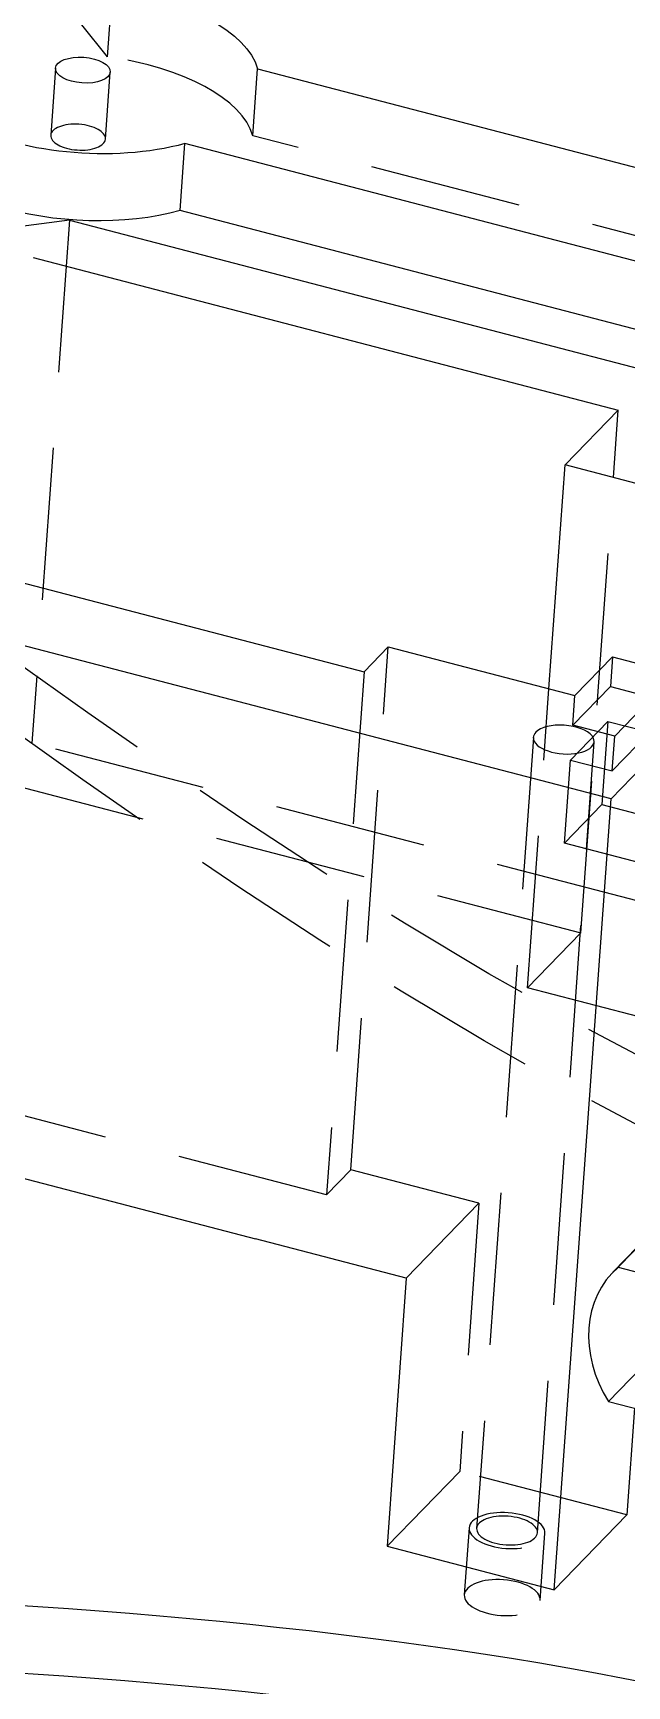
# Model space of a CAD drawing. Extents: x -2.35 to 6.32, y -6.04 to 0.39.
# Drawn here: x 0.352 to 1.327, y -4.381 to -1.667 of the extents above; entities that cross this region are included whole.
import ezdxf

# ---------------------------------------------------------------- set-up
doc = ezdxf.new("R2010")
doc.units = 0
doc.header["$MEASUREMENT"] = 0
doc.linetypes.add('HIDDEN', pattern=[0.375, 0.25, -0.125])
doc.layers.get('0').update_dxf_attribs({"color": 253, "linetype": 'CONTINUOUS'})
doc.layers.add('HIDDEN', color=250, linetype='HIDDEN')

msp = doc.modelspace()

# ---------------------------------------------------------------- linework, layer by layer
at = {"color": 38}
for p, q in [((0.7203, -1.7257), (2.6093, -2.2181)), ((0.5931, -1.9586), (0.601, -1.8485)), ((2.49, -2.3409), (0.601, -1.8485)), ((2.4821, -2.451), (0.5931, -1.9586))]:
    msp.add_line(p, q, dxfattribs=at)
at = {"color": 250}
for p, q in [((0.4113, -1.9743), (0.3194, -1.9862)), ((0.4113, -1.9743), (1.4182, -2.2368)), ((0.3517, -2.0357), (1.3128, -2.2862)), ((1.2253, -2.3763), (1.3128, -2.2862)), ((1.1989, -2.744), (1.2253, -2.3763)), ((1.532, -2.4562), (1.2253, -2.3763)), ((-0.0659, -2.4656), (0.8953, -2.7161)), ((1.3009, -2.9244), (-0.3742, -2.4878)), ((1.3009, -2.9244), (1.7105, -2.5028)), ((0.935, -2.6752), (0.8953, -2.7161)), ((0.935, -2.6752), (1.2417, -2.7551)), ((1.2417, -2.7551), (1.3033, -2.6916)), ((1.3033, -2.6916), (1.372, -2.7095)), ((1.2077, -4.2233), (1.3009, -2.9244)), ((-0.4084, -3.3535), (0.7169, -3.6469)), ((0.9647, -3.7114), (0.7169, -3.6469)), ((0.9647, -3.7114), (0.9331, -4.1518)), ((1.3396, -3.9252), (1.327, -4.1005)), ((1.2077, -4.2233), (1.327, -4.1005)), ((0.9331, -4.1518), (1.2077, -4.2233))]:
    msp.add_line(p, q, dxfattribs=at)
at = {"color": 98}
for p, q in [((1.4055, -3.5973), (1.304, -3.7018)), ((1.3125, -3.6938), (1.414, -3.5894)), ((1.3125, -3.6938), (1.5983, -3.7683)), ((1.2967, -3.914), (1.5825, -3.9885))]:
    msp.add_line(p, q, dxfattribs=at)
at = {"color": 38, "extrusion": (7.94333e-18, 1.10738e-16, -1)}
for centre, start_param, end_param in [((0.4335, -1.7279), 4.84676, 6.115706), ((0.4335, -1.7279), 0.91977, 3.759511), ((0.4256, -1.838), 0.91977, 3.141593)]:
    msp.add_ellipse(centre, major_axis=(0.2893, -0.0207), ratio=0.469627, start_param=start_param, end_param=end_param, dxfattribs=at)
at = {"color": 38}
msp.add_ellipse((0.4335, -1.7279), major_axis=(-0.0449, 0.0032), ratio=0.469627, dxfattribs=at)
at = {"color": 250}
for start_param, end_param in [(5.90704, 6.692438), (0.409253, 3.550846), (3.550846, 5.90704)]:
    msp.add_ellipse((1.2232, -2.8272), major_axis=(-0.0499, 0.0036), ratio=0.469627, start_param=start_param, end_param=end_param, dxfattribs=at)
at = {"color": 98}
msp.add_ellipse((1.4475, -3.8412), major_axis=(0.1435, -0.1393), ratio=0.821142, start_param=3.070829, end_param=4.421092, dxfattribs=at)
at = {"color": 38}
msp.add_open_spline([(3.8896, -5.6548), (3.2173, -5.166), (1.8727, -4.1883), (-0.4441, -4.2115), (-1.6026, -4.2231)], degree=3, dxfattribs=at)
msp.add_open_spline([(-1.6105, -4.3332), (-0.452, -4.3216), (1.8505, -4.2985), (3.1927, -5.264), (3.8567, -5.7467)], degree=3, knots=[-1, -1, -1, -1, -0.5, -0.0061947, -0.0061947, -0.0061947, -0.0061947], dxfattribs=at)
at = {"layer": 'HIDDEN', "color": 38}
for p, q in [((0.474, -1.7061), (0.4819, -1.5961)), ((0.474, -1.7061), (0.4319, -1.6535)), ((0.3886, -1.7247), (0.3807, -1.8348)), ((0.4705, -1.8412), (0.4784, -1.7311)), ((0.7124, -1.8358), (0.7203, -1.7257)), ((2.6014, -2.3282), (0.7124, -1.8358)), ((1.0677, -4.1217), (1.0598, -4.2317)), ((1.1845, -4.2407), (1.1924, -4.1306))]:
    msp.add_line(p, q, dxfattribs=at)
at = {"layer": 'HIDDEN'}
for p, q in [((0.4113, -1.9743), (0.3497, -2.8329)), ((1.2512, -3.1448), (1.3128, -2.2862)), ((0.8734, -3.5338), (0.935, -2.6752)), ((1.3033, -2.6916), (1.2998, -2.7401)), ((0.8953, -2.7161), (0.8337, -3.5747)), ((1.2998, -2.7401), (1.2382, -2.8035)), ((1.2998, -2.7401), (1.3685, -2.758)), ((1.1637, -3.2349), (1.1989, -2.744)), ((1.2382, -2.8035), (1.2417, -2.7551)), ((1.3069, -2.8214), (1.3685, -2.758)), ((1.2341, -2.8608), (1.2957, -2.7973)), ((1.3069, -2.8214), (1.2382, -2.8035)), ((1.2957, -2.7973), (1.2859, -2.9338)), ((1.2957, -2.7973), (1.3644, -2.8152)), ((1.3028, -2.8787), (1.3644, -2.8152)), ((1.3028, -2.8787), (1.3069, -2.8214)), ((1.3566, -3.0953), (0.3497, -2.8329)), ((1.1734, -2.8237), (1.0802, -4.1226)), ((1.1799, -4.1297), (1.2731, -2.8308)), ((1.2243, -2.9973), (1.2341, -2.8608)), ((1.2341, -2.8608), (1.3028, -2.8787)), ((0.2901, -2.8943), (1.2512, -3.1448)), ((1.2243, -2.9973), (1.2859, -2.9338)), ((1.2859, -2.9338), (1.3546, -2.9517)), ((1.4028, -3.0438), (1.2243, -2.9973)), ((1.2512, -3.1448), (1.1637, -3.2349)), ((1.3743, -3.2898), (1.1637, -3.2349)), ((0.8337, -3.5747), (-0.1274, -3.3241)), ((0.8337, -3.5747), (0.8734, -3.5338)), ((1.084, -3.5886), (0.8734, -3.5338)), ((1.084, -3.5886), (0.9647, -3.7114)), ((1.084, -3.5886), (1.0524, -4.0289)), ((0.9331, -4.1518), (1.0524, -4.0289)), ((1.327, -4.1005), (1.0524, -4.0289))]:
    msp.add_line(p, q, dxfattribs=at)
at = {"layer": 'HIDDEN', "color": 98}
msp.add_line((1.2967, -3.914), (1.3982, -3.8095), dxfattribs=at)
at = {"layer": 'HIDDEN', "color": 38}
msp.add_ellipse((0.4256, -1.838), major_axis=(-0.2893, 0.0207), ratio=0.469627, start_param=3.309072, end_param=4.578018, dxfattribs=at)
at = {"layer": 'HIDDEN', "color": 38, "extrusion": (7.94333e-18, 1.10738e-16, -1)}
for centre, major_axis in [((0.4256, -1.838), (0.0449, -0.0032)), ((1.1301, -4.1261), (0.0623, -0.0045)), ((1.1222, -4.2362), (0.0623, -0.0045))]:
    msp.add_ellipse(centre, major_axis=major_axis, ratio=0.469627, dxfattribs=at)
at = {"layer": 'HIDDEN', "extrusion": (7.94333e-18, 1.10738e-16, -1)}
msp.add_ellipse((1.1301, -4.1261), major_axis=(0.0499, -0.0036), ratio=0.469627, dxfattribs=at)
at = {"layer": 'HIDDEN', "color": 38}
msp.add_open_spline([(2.9184, -3.8443), (2.7105, -3.8141), (1.5452, -3.5886), (0.7339, -2.9987), (0.0616, -2.5098)], degree=3, knots=[0.3966116, 0.3966116, 0.3966116, 0.3966116, 0.5, 1, 1, 1, 1], dxfattribs=at)
msp.add_open_spline([(5.5459, -4.0516), (4.3874, -4.0632), (2.0706, -4.0865), (0.726, -3.1088), (0.0537, -2.6199)], degree=3, dxfattribs=at)

doc.saveas('drawing.dxf')
